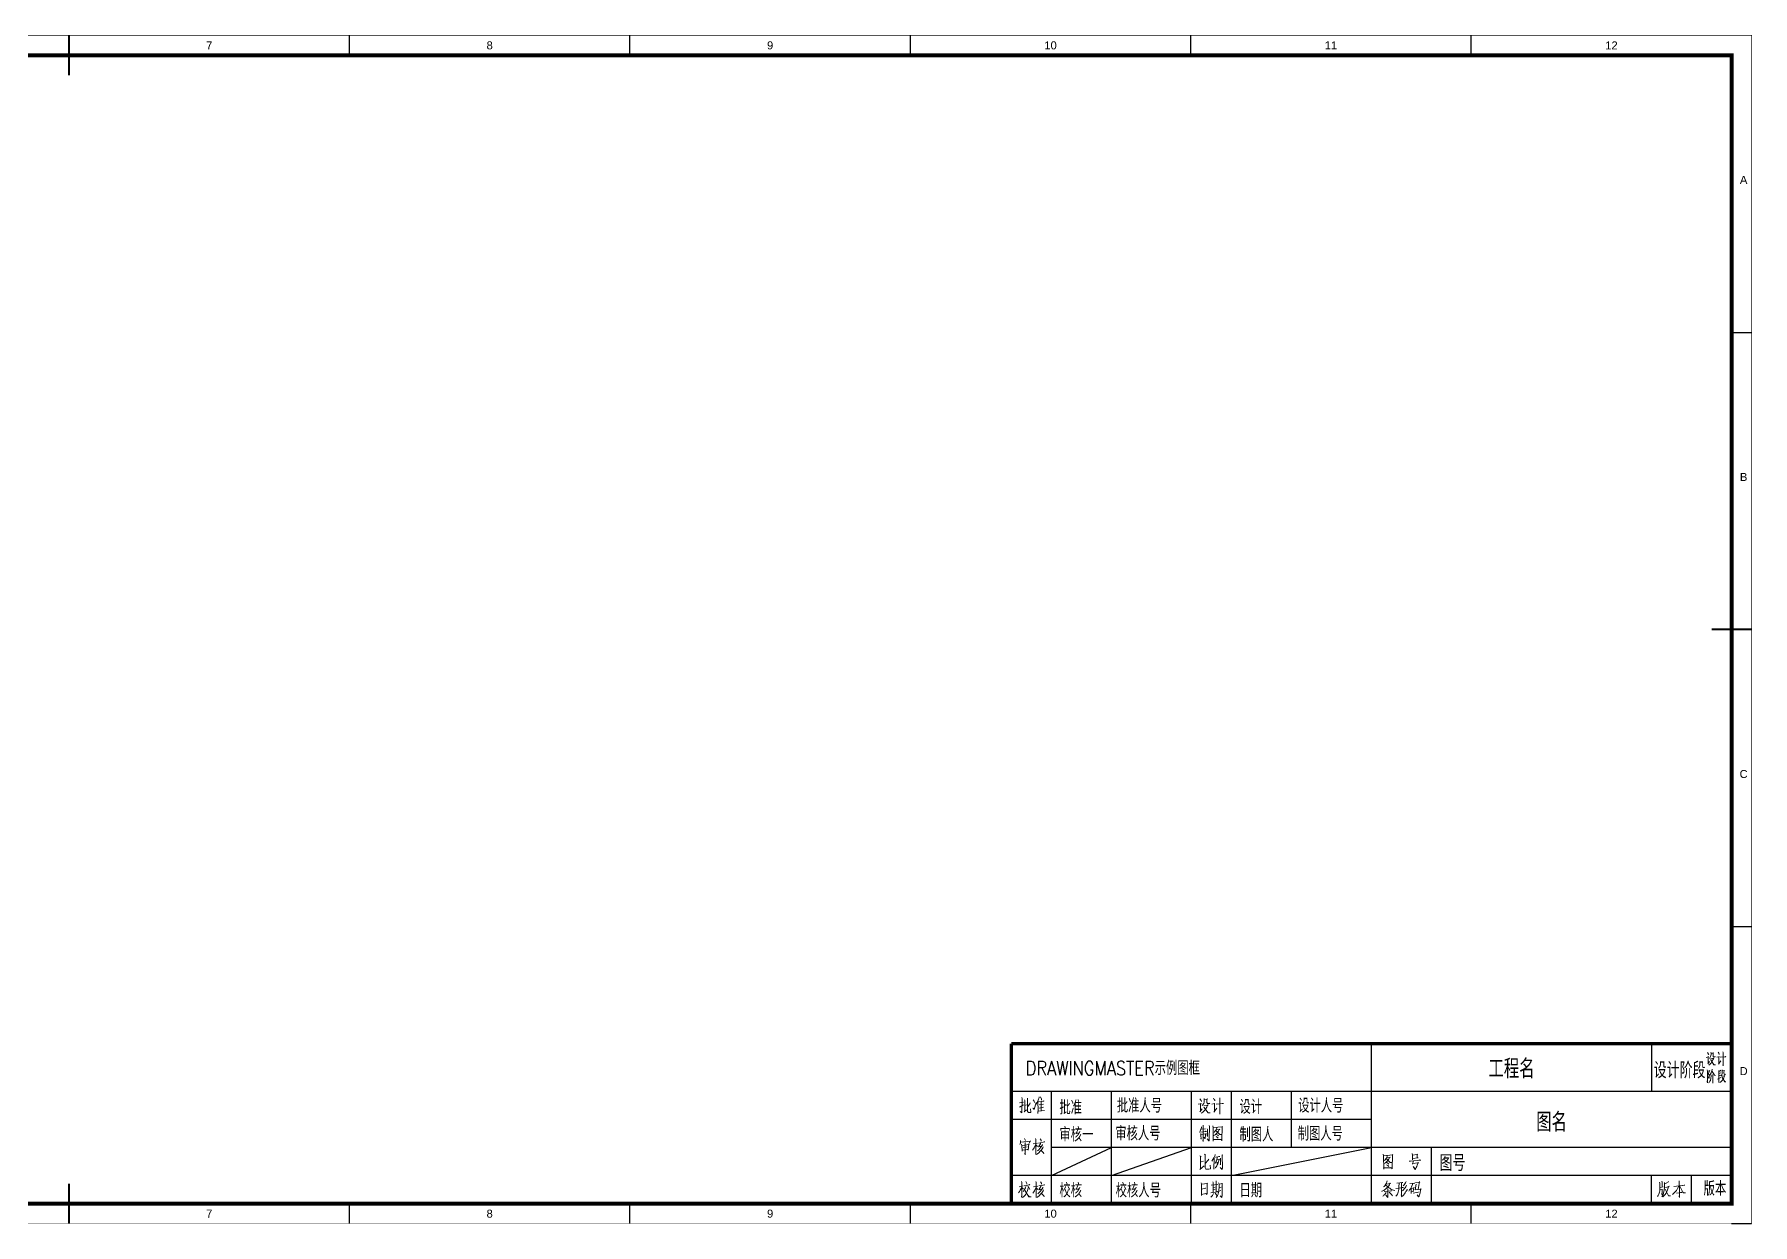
# Model space of a CAD drawing. Header units: millimetres. Extents: x 115 to 1679, y 92 to 391.
# Drawn here: x 527.2 to 956.6, y 93.4 to 390.9 of the extents above; entities that cross this region are included whole.
import ezdxf
from ezdxf.enums import TextEntityAlignment as Align

# ---------------------------------------------------------------- set-up
doc = ezdxf.new("R2010")
doc.units = ezdxf.units.MM
doc.styles.get("Standard").update_dxf_attribs({"font": 'arial.ttf'})
doc.styles.add('TK', font='GEDITXT.SHX', dxfattribs={"width": 0.85, "height": 3.5, "bigfont": 'DXT.SHX'})

# ---------------------------------------------------------------- blocks, each defined once
blk = doc.blocks.new('*U41')
at = {"color": 1}
for p, q in [((420.5, 292), (420.5, 297)), ((490.58, 292), (490.58, 297)), ((560.67, 292), (560.67, 297)), ((630.75, 292), (630.75, 297)), ((700.83, 292), (700.83, 297)), ((770.92, 292), (770.92, 297)), ((836, 222.75), (841, 222.75)), ((836, 148.5), (841, 148.5)), ((836, 74.25), (841, 74.25)), ((746, 5), (746, 45)), ((816, 45), (816, 33)), ((836, 45), (836, 5)), ((836, 33), (656, 33)), ((666, 5), (666, 33)), ((681, 5), (681, 33)), ((701, 5), (701, 33)), ((711, 5), (711, 33)), ((726, 19), (726, 33)), ((746, 26), (656, 26)), ((666, 12), (681, 19)), ((836, 19), (666, 19)), ((681, 12), (701, 19)), ((711, 12), (746, 19)), ((761, 5), (761, 19)), ((836, 12), (656, 12)), ((816, 5), (816, 12)), ((826, 5), (826, 12)), ((420.5, 0), (420.5, 5)), ((490.58, 0), (490.58, 5)), ((560.67, 0), (560.67, 5)), ((630.75, 0), (630.75, 5)), ((836, 5), (656, 5)), ((700.83, 0), (700.83, 5)), ((770.92, 0), (770.92, 5)), ((836, 0), (841, 0))]:
    blk.add_line(p, q, dxfattribs=at)
for points, const_width in [([(0, 0), (841, 0), (841, 297), (0, 297)], 0.1), ([(25, 5), (836, 5), (836, 292), (25, 292)], 1)]:
    blk.add_lwpolyline(points, close=True, dxfattribs=dict(at, const_width=const_width))
for points, const_width in [([(420.5, 287), (420.5, 297)], 0.5), ([(831, 148.5), (841, 148.5)], 0.5), ([(656, 45), (836, 45)], 0.8), ([(656, 5), (656, 45)], 0.8), ([(420.5, 0), (420.5, 10)], 0.5)]:
    blk.add_lwpolyline(points, dxfattribs=dict(at, const_width=const_width))
at = {"color": 1, "lineweight": 0}
for points in [[(833.82, 42.95), (833.85, 42.76), (833.85, 39.4), (833.82, 39.63), (833.85, 39.92)], [(829.67, 41.55), (830.25, 41.67), (830.17, 41.78), (830.15, 41.55), (830.13, 40.03), (830.02, 39.92), (830.47, 40.51)], [(830, 42.76), (830.25, 42.36), (830.3, 42.18)], [(830.75, 41.2), (831.59, 41.35), (831.53, 41.44), (831.44, 41.2), (831.33, 40.92), (831.23, 40.69), (831.12, 40.49), (830.95, 40.23), (830.75, 40), (830.56, 39.8), (830.4, 39.66), (830.28, 39.57)], [(830.84, 42.81), (830.86, 42.55), (830.86, 42.27), (830.81, 42.01), (830.75, 41.75), (830.66, 41.58), (830.58, 41.44), (830.47, 41.29)], [(830.73, 40.94), (830.77, 40.94), (831.56, 39.68), (831.98, 39.66), (831.56, 39.75), (831.46, 39.85)], [(830.88, 42.58), (831.46, 42.64), (831.42, 42.73), (831.35, 42.5), (831.35, 42.29), (831.35, 42.12), (831.35, 41.93), (831.38, 41.84), (831.42, 41.75), (831.5, 41.72), (831.61, 41.69), (831.76, 41.69), (831.85, 41.72), (831.91, 41.78)], [(832.28, 41.58), (832.88, 41.69), (832.84, 41.75), (832.8, 39.97), (832.71, 39.85), (833.29, 40.66)], [(832.6, 42.87), (832.77, 42.58), (832.86, 42.44), (832.9, 42.27)], [(833.16, 41.58), (834.56, 41.72), (834.47, 41.75), (834.3, 41.69)], [(829.88, 38.46), (829.93, 38.14), (829.93, 35.21), (829.88, 35.42), (829.9, 35.67)], [(829.94, 38.14), (830.52, 38.2), (830.46, 38.25), (830.18, 37.54), (830.18, 37.48), (830.22, 37.39), (830.29, 37.28), (830.33, 37.16), (830.37, 37.05), (830.4, 36.87), (830.4, 36.73), (830.37, 36.59), (830.36, 36.47), (830.31, 36.39), (830.07, 36.68)], [(830.85, 37.22), (830.89, 37.05), (830.85, 36.99), (830.85, 36.76), (830.83, 36.42), (830.78, 36.19), (830.74, 35.96), (830.68, 35.76), (830.57, 35.59), (830.46, 35.44), (830.36, 35.3), (830.22, 35.16)], [(831.13, 38.6), (831.13, 38.46), (831.06, 38.25), (830.95, 37.96), (830.85, 37.71), (830.74, 37.48), (830.63, 37.28), (830.51, 37.08)], [(831.09, 38.22), (831.73, 37.08), (831.99, 37.02), (831.73, 37.13), (831.58, 37.34)], [(831.27, 37.25), (831.32, 37.16), (831.3, 37.13), (831.32, 35.09), (831.3, 35.33), (831.32, 35.59)], [(832.44, 36.11), (833.32, 36.56)], [(832.78, 38.25), (832.8, 38), (832.8, 35.27), (832.8, 35.5), (832.8, 35.73)], [(833.3, 38.34), (833.09, 38.14), (832.83, 38)], [(832.83, 37.54), (833.27, 37.65)], [(833.27, 37.11), (832.83, 36.96)], [(833.58, 36.87), (833.6, 36.87), (834.29, 36.96), (834.25, 37.05), (834.14, 36.73), (834.07, 36.53), (834.01, 36.37), (833.93, 36.19), (833.82, 36.02), (833.69, 35.85), (833.58, 35.73), (833.45, 35.61), (833.3, 35.47), (833.2, 35.38), (833.09, 35.3)], [(833.62, 38.4), (833.67, 38.14), (833.64, 37.74), (833.62, 37.48), (833.58, 37.31), (833.53, 37.16), (833.47, 37.08), (833.41, 36.96)], [(833.53, 36.65), (833.6, 36.56), (834.27, 35.47), (834.59, 35.47), (834.29, 35.5), (834.18, 35.61)], [(833.67, 38.17), (834.2, 38.29), (834.16, 38.31), (834.1, 38.14), (834.07, 37.91), (834.07, 37.6), (834.1, 37.46), (834.11, 37.37), (834.18, 37.34), (834.27, 37.28), (834.53, 37.34)], [(658.02, 30.15), (658.07, 30.15), (659.05, 30.38)], [(658.63, 31.49), (658.66, 31.23), (658.61, 27.82), (658.58, 27.69), (658.19, 28.05), (658.58, 27.76)], [(659.31, 30.93), (659.36, 30.77), (659.33, 28.05), (659.22, 27.95), (659.78, 28.48)], [(660, 31.32), (660.06, 31.13), (660, 28.7), (660.03, 28.41), (660.03, 28.21), (660.06, 28.05), (660.11, 27.92), (660.19, 27.82), (660.25, 27.79), (660.36, 27.76), (660.47, 27.76), (660.75, 27.76), (660.83, 27.82), (660.87, 27.85), (660.78, 28.7), (660.83, 27.82), (660.78, 27.79)], [(660.72, 30.18), (660.64, 29.95), (660.03, 29.23)], [(661.39, 28.8), (661.42, 28.84), (661.67, 28.54), (662.23, 30.31)], [(661.45, 30.93), (661.67, 30.64), (661.81, 30.28)], [(662.92, 31.68), (662.92, 31.53), (662.7, 30.84), (662.48, 30.31), (662.23, 29.79)], [(662.65, 30.51), (662.68, 28.28), (662.65, 27.85), (662.61, 27.52), (662.61, 27.82)], [(662.81, 30.41), (664.15, 30.64), (664.1, 30.67), (663.85, 30.6), (663.42, 30.51), (663.42, 28.15)], [(663.31, 31.65), (663.54, 31.13), (663.54, 31), (663.56, 30.84)], [(702.69, 29.84), (703.44, 29.97), (703.33, 30.1), (703.3, 29.84), (703.27, 28.1), (703.13, 27.97), (703.72, 28.66)], [(703.11, 31.22), (703.44, 30.75), (703.5, 30.56)], [(704.19, 31.28), (704.22, 30.99), (704.22, 30.66), (704.17, 30.36), (704.08, 30.06), (703.97, 29.87), (703.86, 29.7), (703.72, 29.55)], [(704.25, 31.02), (705, 31.08), (704.94, 31.19), (704.86, 30.92), (704.86, 30.69), (704.86, 30.5), (704.86, 30.27), (704.89, 30.17), (704.94, 30.06), (705.06, 30.03), (705.19, 30), (705.39, 30), (705.5, 30.03), (705.58, 30.1)], [(706.06, 29.87), (706.84, 30), (706.78, 30.06), (706.73, 28.03), (706.61, 27.9), (707.37, 28.83)], [(706.48, 31.35), (706.7, 31.02), (706.81, 30.86), (706.86, 30.66)], [(707.2, 29.87), (709.01, 30.03), (708.9, 30.06), (708.67, 30)], [(708.06, 31.44), (708.09, 31.22), (708.09, 27.38), (708.06, 27.64), (708.09, 27.97)], [(658.05, 29.1), (659.05, 29.72)], [(659.78, 29.65), (659.36, 29.49)], [(662.87, 28.08), (664.29, 28.24)], [(662.92, 29.68), (664.01, 29.85)], [(662.95, 28.9), (664.04, 29.07)], [(704.08, 29.45), (705.17, 29.61), (705.08, 29.7), (704.97, 29.45), (704.83, 29.12), (704.69, 28.86), (704.56, 28.62), (704.33, 28.33), (704.08, 28.07), (703.83, 27.84), (703.63, 27.67), (703.47, 27.58)], [(704.06, 29.15), (704.11, 29.15), (705.14, 27.7), (705.67, 27.67), (705.14, 27.77), (705, 27.9)], [(702.92, 22.86), (704.77, 23.06), (704.74, 23.06), (704.63, 23.1), (704.49, 23.03)], [(703.49, 24.21), (703.51, 24.01), (703.29, 23.32), (703.18, 23.13)], [(703.32, 22.54), (703.37, 22.18), (703.37, 22.11), (703.4, 21.13), (703.37, 21.32), (703.4, 21.49)], [(703.4, 22.24), (704.68, 22.44), (704.6, 22.54), (704.54, 22.27), (704.52, 21.85), (704.46, 21.55), (704.43, 21.35), (704.35, 21.25), (704.1, 21.58), (704.38, 21.29)], [(703.49, 23.62), (704.54, 23.72)], [(703.93, 24.57), (703.96, 24.41), (703.93, 20.5), (703.87, 20.73), (703.93, 20.96)], [(704.93, 23.72), (704.99, 23.55), (704.99, 21.75), (704.93, 22.08), (704.96, 22.27)], [(705.43, 24.5), (705.49, 24.3), (705.47, 21.16), (705.47, 20.96), (705.43, 20.8), (705.41, 20.73), (705.35, 20.66), (704.96, 21.16), (705.41, 20.73)], [(706.35, 24.44), (706.41, 24.01), (706.47, 20.63), (706.44, 20.99), (708.41, 20.99), (708.27, 21.03), (708, 20.99)], [(706.44, 24.01), (708.78, 24.21), (708.7, 24.3), (708.64, 24.01), (708.61, 21.06), (708.59, 20.73), (708.39, 20.99)], [(707.21, 23.49), (707.33, 23.46), (708.11, 23.55), (708.02, 23.65), (707.66, 23.03), (707.39, 22.7), (707.14, 22.44), (706.89, 22.21), (706.6, 22.05)], [(707.36, 23.98), (707.36, 23.82), (707.1, 23.32), (706.8, 22.93), (706.66, 22.77)], [(707.16, 23.13), (707.25, 23.13), (708.11, 22.27), (708.41, 22.27), (708.11, 22.34), (707.97, 22.41)], [(707.19, 21.75), (707.55, 21.52), (707.72, 21.35)], [(707.3, 22.3), (707.61, 22.08), (707.75, 21.91)], [(658.3, 20.74), (658.3, 20.44), (658.25, 20.21), (658.19, 19.98), (658.14, 19.81)], [(658.3, 20.38), (660.81, 20.57), (660.75, 20.67), (660.42, 20.14)], [(658.55, 19.85), (658.61, 19.55), (658.72, 18.11), (658.69, 18.37), (660.08, 18.5), (659.92, 18.53), (659.61, 18.47)], [(660.08, 18.5), (660.19, 18.34), (660.36, 19.91), (660.42, 19.78), (658.66, 19.55)], [(658.94, 19.03), (659.94, 19.16)], [(659.31, 21.29), (659.47, 20.96), (659.53, 20.74)], [(659.42, 20.27), (659.47, 20.21), (659.45, 17.22), (659.38, 17.52), (659.45, 17.88)], [(662.14, 19.88), (661.89, 19.36), (661.7, 18.96), (661.53, 18.67), (661.31, 18.37)], [(662.54, 20.11), (661.45, 19.91)], [(662.03, 21.25), (662.14, 21.1), (662.11, 21.13), (662.11, 17.26), (662.09, 17.55), (662.11, 17.88)], [(662.14, 19.66), (662.51, 19.26)], [(663.98, 19.16), (663.9, 18.93), (663.56, 18.41), (663.23, 18.08), (662.87, 17.72), (662.56, 17.45), (662.31, 17.26)], [(663.79, 19.81), (663.76, 19.66), (663.42, 19.16), (663.4, 19.13), (663.15, 18.8), (662.87, 18.47), (662.56, 18.17)], [(662.76, 20.14), (664.32, 20.41), (664.21, 20.44), (663.98, 20.34)], [(663.31, 20.17), (663.29, 19.98), (662.81, 19.19), (662.76, 19.16), (663.62, 19.39)], [(663.23, 21.19), (663.42, 20.86), (663.45, 20.74), (663.42, 20.64)], [(663.45, 18.27), (664.01, 17.72), (664.12, 17.45), (663.96, 17.78)], [(704.27, 17.32), (704.5, 17.09), (704.41, 17.16), (704.41, 16.47), (704.41, 15.78), (704.41, 15.16), (704.41, 14.7), (704.41, 14.67), (704.41, 14.53), (704.43, 13.91), (704.52, 13.75), (704.63, 13.65), (704.88, 13.58), (705.38, 13.62), (705.74, 13.72), (705.77, 13.75), (705.72, 14.6)], [(706.94, 17.31), (706.92, 17.14), (706.58, 16.42), (706.31, 15.99), (706.08, 15.6)], [(708.65, 17.27), (708.76, 17.14), (708.7, 17.11), (708.73, 13.86), (708.73, 13.82), (708.7, 13.63), (708.65, 13.57), (708.2, 14.06), (708.65, 13.6), (708.7, 13.73)], [(748.93, 17.4), (748.99, 16.97), (749.04, 13.6), (749.01, 13.96), (750.98, 13.96), (750.85, 13.99), (750.57, 13.96)], [(749.01, 16.97), (751.35, 17.18), (751.27, 17.27), (751.21, 16.97), (751.18, 14.02), (751.16, 13.7), (750.96, 13.96)], [(756.17, 17.5), (756.28, 17.11), (756.28, 15.96), (756.28, 16.25), (757.62, 16.42), (757.39, 16.42), (757.45, 17.24), (757.48, 17.37), (757.53, 17.27), (757.34, 17.24), (756.28, 17.11)], [(703.12, 16.96), (703.41, 16.77), (703.24, 16.83), (703.3, 13.68), (703.12, 13.55), (704.18, 14.44)], [(703.44, 15.42), (704.05, 15.62)], [(704.41, 15), (705.22, 15.84), (705.36, 16.14)], [(706.64, 16.42), (706.62, 13.63), (706.58, 13.82), (706.58, 13.86), (706.62, 14.15)], [(707.42, 16.55), (707.45, 16.48), (707.31, 16.02), (707.17, 15.6), (707.03, 15.3), (706.92, 15.07)], [(707.42, 15.93), (707.98, 16.02), (707.92, 16.12), (707.86, 15.76), (707.75, 15.43), (707.7, 15.17), (707.59, 14.91), (707.45, 14.68), (707.31, 14.42), (707.17, 14.22), (707.03, 13.99), (706.92, 13.89)], [(706.98, 16.65), (707.03, 16.62), (707.09, 16.62), (708.06, 16.81), (707.98, 16.81), (707.84, 16.75)], [(707.14, 15.43), (707.39, 15.24), (707.45, 15.07)], [(708.23, 16.38), (708.29, 16.32), (708.23, 16.29), (708.23, 14.71), (708.2, 14.88), (708.23, 15.07)], [(749.79, 16.45), (749.9, 16.42), (750.68, 16.52), (750.6, 16.61), (750.23, 15.99), (749.96, 15.66), (749.71, 15.41), (749.46, 15.17), (749.17, 15.01)], [(749.93, 16.94), (749.93, 16.78), (749.68, 16.29), (749.37, 15.89), (749.24, 15.73)], [(749.74, 16.09), (749.82, 16.09), (750.68, 15.24), (750.98, 15.24), (750.68, 15.3), (750.55, 15.37)], [(749.76, 14.72), (750.12, 14.49), (750.29, 14.32)], [(749.87, 15.27), (750.18, 15.04), (750.32, 14.88)], [(755.42, 15.6), (755.78, 15.6), (756.51, 15.66), (758.29, 15.89), (758.09, 15.93), (757.82, 15.86)], [(756.47, 15.66), (756.28, 14.88), (756.22, 15.01), (757.7, 15.21), (757.62, 15.33), (757.62, 15.21), (757.45, 14.64), (757.34, 14.28), (757.2, 13.99), (757.09, 13.77), (757.01, 13.6), (756.94, 13.56), (756.45, 14.32), (756.98, 13.63)], [(658.58, 9.21), (658.41, 8.75), (658.21, 8.36), (658.02, 7.99), (657.8, 7.66)], [(658.97, 9.44), (657.91, 9.21)], [(658.49, 10.52), (658.64, 10.32), (658.58, 10.39), (658.58, 6.52), (658.52, 6.75), (658.58, 7.08)], [(658.6, 9.05), (659, 8.61)], [(660.08, 8.75), (660.11, 8.49), (659.95, 8.03), (659.77, 7.66), (659.58, 7.37), (659.41, 7.14), (659.25, 6.91), (659.05, 6.72), (658.8, 6.52)], [(659.58, 9.24), (659.55, 8.97), (659.27, 8.52), (659.08, 8.19), (658.97, 8.06)], [(659.22, 9.47), (660.64, 9.7), (660.53, 9.74), (660.38, 9.66)], [(659.64, 10.52), (659.8, 10.22), (659.86, 10.03), (659.86, 9.83)], [(660.11, 9.24), (660.45, 8.88), (660.53, 8.72), (660.64, 8.52)], [(662.21, 9.15), (661.96, 8.62), (661.76, 8.23), (661.6, 7.93), (661.37, 7.63)], [(662.6, 9.37), (661.51, 9.18)], [(662.1, 10.52), (662.21, 10.36), (662.18, 10.39), (662.18, 6.52), (662.16, 6.82), (662.18, 7.15)], [(662.21, 8.92), (662.57, 8.52)], [(663.86, 9.08), (663.83, 8.92), (663.49, 8.43), (663.46, 8.39), (663.21, 8.06), (662.93, 7.74), (662.63, 7.44)], [(662.82, 9.41), (664.38, 9.67), (664.27, 9.7), (664.05, 9.6)], [(663.38, 9.44), (663.36, 9.24), (662.88, 8.46), (662.82, 8.43), (663.68, 8.65)], [(663.3, 10.46), (663.49, 10.13), (663.52, 10), (663.49, 9.9)], [(703.42, 10.19), (703.48, 9.86), (703.51, 9.14), (703.53, 8.38), (703.53, 8.28), (703.53, 7.76), (703.53, 7.07), (703.53, 7.3), (704.62, 7.5), (704.84, 7.26), (704.9, 7.56), (704.9, 7.95), (704.93, 8.71), (704.95, 9.5), (704.95, 10.15), (704.99, 10.05), (703.51, 9.83)], [(703.53, 8.64), (704.62, 8.84), (704.51, 8.87), (704.26, 8.74)], [(705.94, 9.59), (707.58, 9.79)], [(706.38, 10.48), (706.44, 10.28), (706.44, 7.83)], [(706.47, 9.04), (706.97, 9.14)], [(707.16, 10.67), (707.22, 10.48), (707.14, 7.92)], [(707.8, 10.22), (707.89, 9.86), (707.89, 9.14), (707.86, 8.34), (707.8, 7.86), (707.66, 7.33), (707.5, 7), (707.19, 6.51)], [(707.89, 9.83), (708.72, 9.99), (708.64, 10.09), (708.64, 9.07), (708.64, 9), (708.67, 7.53), (708.64, 6.97), (708.61, 6.64), (708.59, 6.54), (708.16, 6.97), (708.56, 6.67)], [(707.91, 9), (708.39, 9.11)], [(749.71, 9.83), (750.77, 10.06), (750.68, 10.12), (750.62, 9.99), (750.46, 9.66), (750.29, 9.43), (750.1, 9.2), (749.9, 9.01), (749.68, 8.81), (749.49, 8.65), (749.24, 8.45), (749.04, 8.32), (748.79, 8.19), (748.62, 8.09), (748.54, 8.06)], [(749.9, 10.68), (749.87, 10.45), (749.76, 10.12), (749.6, 9.86), (749.31, 9.47), (749.15, 9.3), (749.01, 9.17)], [(750.1, 8.71), (750.1, 6.51), (749.54, 7.11), (750.1, 6.61)], [(749.62, 9.53), (749.68, 9.53), (749.98, 9.3), (750.23, 9.07), (750.55, 8.84), (750.85, 8.58), (751.07, 8.42), (751.79, 8.28), (751.21, 8.42), (750.85, 8.61)], [(750.07, 8.81), (750.1, 8.71)], [(752.07, 8.81), (753.96, 9.04), (753.85, 9.07), (753.69, 9.01)], [(752.88, 10.12), (752.85, 9.17), (752.85, 8.81), (752.83, 8.51), (752.77, 8.19), (752.69, 7.89), (752.58, 7.63), (752.47, 7.37), (752.29, 7.14), (752.16, 6.98), (752.1, 6.87)], [(752.33, 10.09), (753.8, 10.32), (753.71, 10.32), (753.55, 10.25)], [(753.49, 10.22), (753.46, 6.94), (753.44, 7.11), (753.46, 7.37)], [(754.95, 8.61), (754.89, 8.48), (754.75, 8.22), (754.61, 7.99), (754.44, 7.73), (754.22, 7.43), (754, 7.14), (753.8, 6.98), (753.6, 6.81), (753.44, 6.71)], [(754.72, 9.59), (754.66, 9.43), (754.55, 9.2), (754.39, 8.97), (754.19, 8.71), (754.03, 8.48), (753.91, 8.35), (753.75, 8.19)], [(754.64, 10.55), (754.61, 10.39), (754.47, 10.19), (754.3, 9.92), (754.14, 9.73), (754, 9.56), (753.89, 9.43)], [(756.25, 9.92), (756.25, 9.79), (755.97, 9.2), (755.72, 8.71), (755.53, 8.45), (755.31, 8.15)], [(755.61, 9.99), (756.81, 10.09), (756.73, 10.12), (756.56, 10.06)], [(755.89, 8.94), (755.92, 7.56), (755.92, 7.96), (756.53, 8.06), (756.45, 8.03), (756.56, 9.04), (756.62, 8.94), (755.89, 8.81)], [(757.14, 9.83), (756.94, 8.42), (756.89, 8.48), (758.37, 8.65), (758.32, 8.78), (758.25, 8.42), (758.14, 7.7), (758.03, 7.2), (757.92, 6.9), (757.84, 6.78), (757.78, 6.71), (757.39, 7.23), (757.82, 6.78)], [(757.01, 10.25), (758.09, 10.35), (758.03, 10.51), (757.7, 8.55)], [(818, 10.38), (818.09, 10.12), (818.09, 9.33), (818.09, 8.74), (818.03, 8.22), (817.95, 7.83), (817.84, 7.36), (817.67, 7.03), (817.5, 6.77)], [(818.09, 8.44), (818.67, 8.51), (818.61, 8.61), (818.61, 7.14), (818.59, 7.33), (818.59, 7.59)], [(818.11, 9.03), (818.92, 9.17)], [(819.2, 10.31), (819.26, 9.99), (819.26, 9.56), (819.2, 9), (819.15, 8.48), (819.06, 8.02), (818.97, 7.59), (818.86, 7.23), (818.73, 6.9), (818.56, 6.67)], [(818.59, 10.58), (818.64, 10.38), (818.64, 9.13)], [(819.45, 9.06), (820.35, 9.3), (820.28, 9.39), (820.15, 8.97), (819.98, 8.44), (819.81, 8.05), (819.62, 7.62), (819.34, 7.23), (819.06, 6.94), (818.84, 6.7)], [(820.26, 10.51), (820.21, 10.41), (819.67, 10.08), (819.31, 9.92)], [(819.42, 8.64), (820.21, 6.97), (820.73, 6.94), (820.23, 7), (820.1, 7.2)], [(822.8, 9.38), (822.49, 8.79), (822.22, 8.3), (821.91, 7.94), (821.55, 7.58), (821.24, 7.31)], [(821.52, 9.28), (824.28, 9.58), (824.16, 9.64), (823.8, 9.55)], [(822.92, 10.69), (822.94, 8), (822.94, 6.56), (822.88, 6.75), (822.94, 7.19)], [(823.05, 9.35), (823.89, 7.67), (824.5, 7.71), (823.91, 7.74), (823.75, 7.94)], [(659.33, 8.29), (659.41, 8.22), (660.38, 6.72), (660.92, 6.68), (660.42, 6.78), (660.28, 6.91)], [(664.05, 8.43), (663.97, 8.2), (663.63, 7.67), (663.3, 7.34), (662.93, 6.98), (662.63, 6.72), (662.37, 6.52)], [(663.52, 7.54), (664.08, 6.98), (664.19, 6.72), (664.02, 7.05)], [(705.86, 7.73), (707.58, 7.98), (707.5, 8.02), (707.39, 7.92)], [(706.49, 7.53), (706.47, 7.36), (706.24, 7.04), (706.05, 6.81), (705.86, 6.64)], [(706.49, 8.48), (706.94, 8.58)], [(706.94, 7.62), (707.25, 7.23), (707.25, 7.07), (707.14, 7.36)], [(707.86, 8.15), (707.91, 8.15), (708.36, 8.25)], [(749.65, 7.79), (749.29, 7.27), (749.12, 7.11), (748.99, 6.94), (748.87, 6.87), (748.79, 6.84)], [(749.2, 8.06), (750.98, 8.19), (750.85, 8.22), (750.68, 8.15)], [(750.43, 7.83), (750.77, 7.53), (751.02, 7.27), (751.27, 6.94)], [(756.42, 7.63), (757.78, 7.83), (757.7, 7.86), (757.48, 7.76)], [(822.19, 7.61), (823.58, 7.77), (823.47, 7.84), (823.22, 7.74)]]:
    blk.add_lwpolyline(points, dxfattribs=at)
at = {"color": 1}
for s, p in [('7', (455.54, 294.5)), ('8', (525.62, 294.5)), ('9', (595.71, 294.5)), ('10', (665.79, 294.5)), ('11', (735.87, 294.5)), ('12', (805.96, 294.5)), ('7', (455.54, 2.5)), ('8', (525.62, 2.5)), ('9', (595.71, 2.5)), ('10', (665.79, 2.5)), ('11', (735.87, 2.5)), ('12', (805.96, 2.5))]:
    blk.add_text(s, height=2, dxfattribs=at).set_placement(p, align=Align.MIDDLE)
for s, p in [('A', (839, 259.88)), ('B', (839, 185.62)), ('C', (839, 111.38)), ('D', (839, 37.12))]:
    blk.add_text(s, height=2, dxfattribs=at).set_placement(p, align=Align.CENTER)
for s, p in [('334455', (708.09, 29.95)), ('556677', (749.03, 13.96)), ('445566', (703.53, 7.3))]:
    blk.add_text(s, height=0.0001, dxfattribs=at).set_placement(p)
at = {"insert": (659.56, 40.63), "char_height": 3.5, "attachment_point": 1, "style": 'TK'}
blk.add_mtext_dynamic_manual_height_columns('DRAWINGMASTER示例图框', width=45.5741, gutter_width=12.5, heights=[0], dxfattribs=at)
at = {"color": 1, "style": 'TK', "width": 0.85}
for tag, height, p in [('PROJECTNAME', 4.75, (781, 39)), ('PHASE', 4, (823, 39)), ('DRAWINGNAME', 4.75, (791, 26))]:
    blk.add_attdef(tag, text='', height=height, dxfattribs=at).set_placement(p, align=Align.MIDDLE_CENTER)
for tag, p, height in [('APPROVE', (668, 27.75), 3.5), ('APPROVENUM', (682.35, 27.74), 3.5), ('DESIGN', (713, 27.75), 3.5), ('DESIGNNUM', (727.67, 27.74), 3.5), ('REVIEW1', (668, 20.75), 3.5), ('REVIEW1NUM', (681.97, 20.78), 3.5), ('DRAW', (713, 20.75), 3.5), ('DRAWNUM', (727.55, 20.74), 3.5), ('DRAWINGNUMBER', (763, 13.5), 4), ('CHECK', (668, 6.75), 3.5), ('CHECKNUM', (682.07, 6.55), 3.5), ('DATE', (713, 6.75), 3.5), ('VERSION', (829, 6.75), 3.5)]:
    blk.add_attdef(tag, p, '', height=height, dxfattribs=at)

msp = doc.modelspace()

# ---------------------------------------------------------------- block references
ref = msp.add_blockref('*U41', (115.33, 93.67))
ref.add_attrib('APPROVE', '批准', (783.32, 120.95), dxfattribs={"color": 1, "height": 3.5, "style": 'TK', "width": 0.85})
ref.add_attrib('REVIEW1', '审核一', (783.33, 114.19), dxfattribs={"color": 1, "height": 3.5, "style": 'TK', "width": 0.85})
ref.add_attrib('CHECK', '校核', (783.33, 100.22), dxfattribs={"color": 1, "height": 3.5, "style": 'TK', "width": 0.85})
ref.add_attrib('DESIGN', '设计', (828.33, 121.1), dxfattribs={"color": 1, "height": 3.5, "style": 'TK', "width": 0.85})
ref.add_attrib('DRAW', '制图人', (828.33, 114.19), dxfattribs={"color": 1, "height": 3.5, "style": 'TK', "width": 0.85})
ref.add_attrib('DATE', '日期', (828.33, 100.22), dxfattribs={"color": 1, "height": 3.5, "style": 'TK', "width": 0.85})
ref.add_attrib('PROJECTNAME', '工程名', dxfattribs={"color": 1, "height": 4.75, "style": 'TK', "width": 0.85}).set_placement((896.33, 132.38), align=Align.MIDDLE_CENTER)
ref.add_attrib('PHASE', '设计阶段', dxfattribs={"color": 1, "height": 4, "style": 'TK', "width": 0.85}).set_placement((938.33, 132), align=Align.MIDDLE_CENTER)
ref.add_attrib('DRAWINGNAME', '图名', dxfattribs={"color": 1, "height": 4.75, "style": 'TK', "width": 0.85}).set_placement((906.33, 119.02), align=Align.MIDDLE_CENTER)
ref.add_attrib('DRAWINGNUMBER', '图号', (878.33, 106.82), dxfattribs={"color": 1, "height": 4, "style": 'TK', "width": 0.85})
ref.add_attrib('VERSION', '版本', (944.33, 100.68), dxfattribs={"color": 1, "height": 3.5, "style": 'TK', "width": 0.85})
ref.add_attrib('APPROVENUM', '批准人号', (797.68, 121.41), dxfattribs={"color": 1, "height": 3.5, "style": 'TK', "width": 0.85})
ref.add_attrib('REVIEW1NUM', '审核人号', (797.3, 114.45), dxfattribs={"color": 1, "height": 3.5, "style": 'TK', "width": 0.85})
ref.add_attrib('CHECKNUM', '校核人号', (797.4, 100.22), dxfattribs={"color": 1, "height": 3.5, "style": 'TK', "width": 0.85})
ref.add_attrib('DESIGNNUM', '设计人号', (843, 121.41), dxfattribs={"color": 1, "height": 3.5, "style": 'TK', "width": 0.85})
ref.add_attrib('DRAWNUM', '制图人号', (842.88, 114.41), dxfattribs={"color": 1, "height": 3.5, "style": 'TK', "width": 0.85})

doc.saveas('drawing.dxf')
